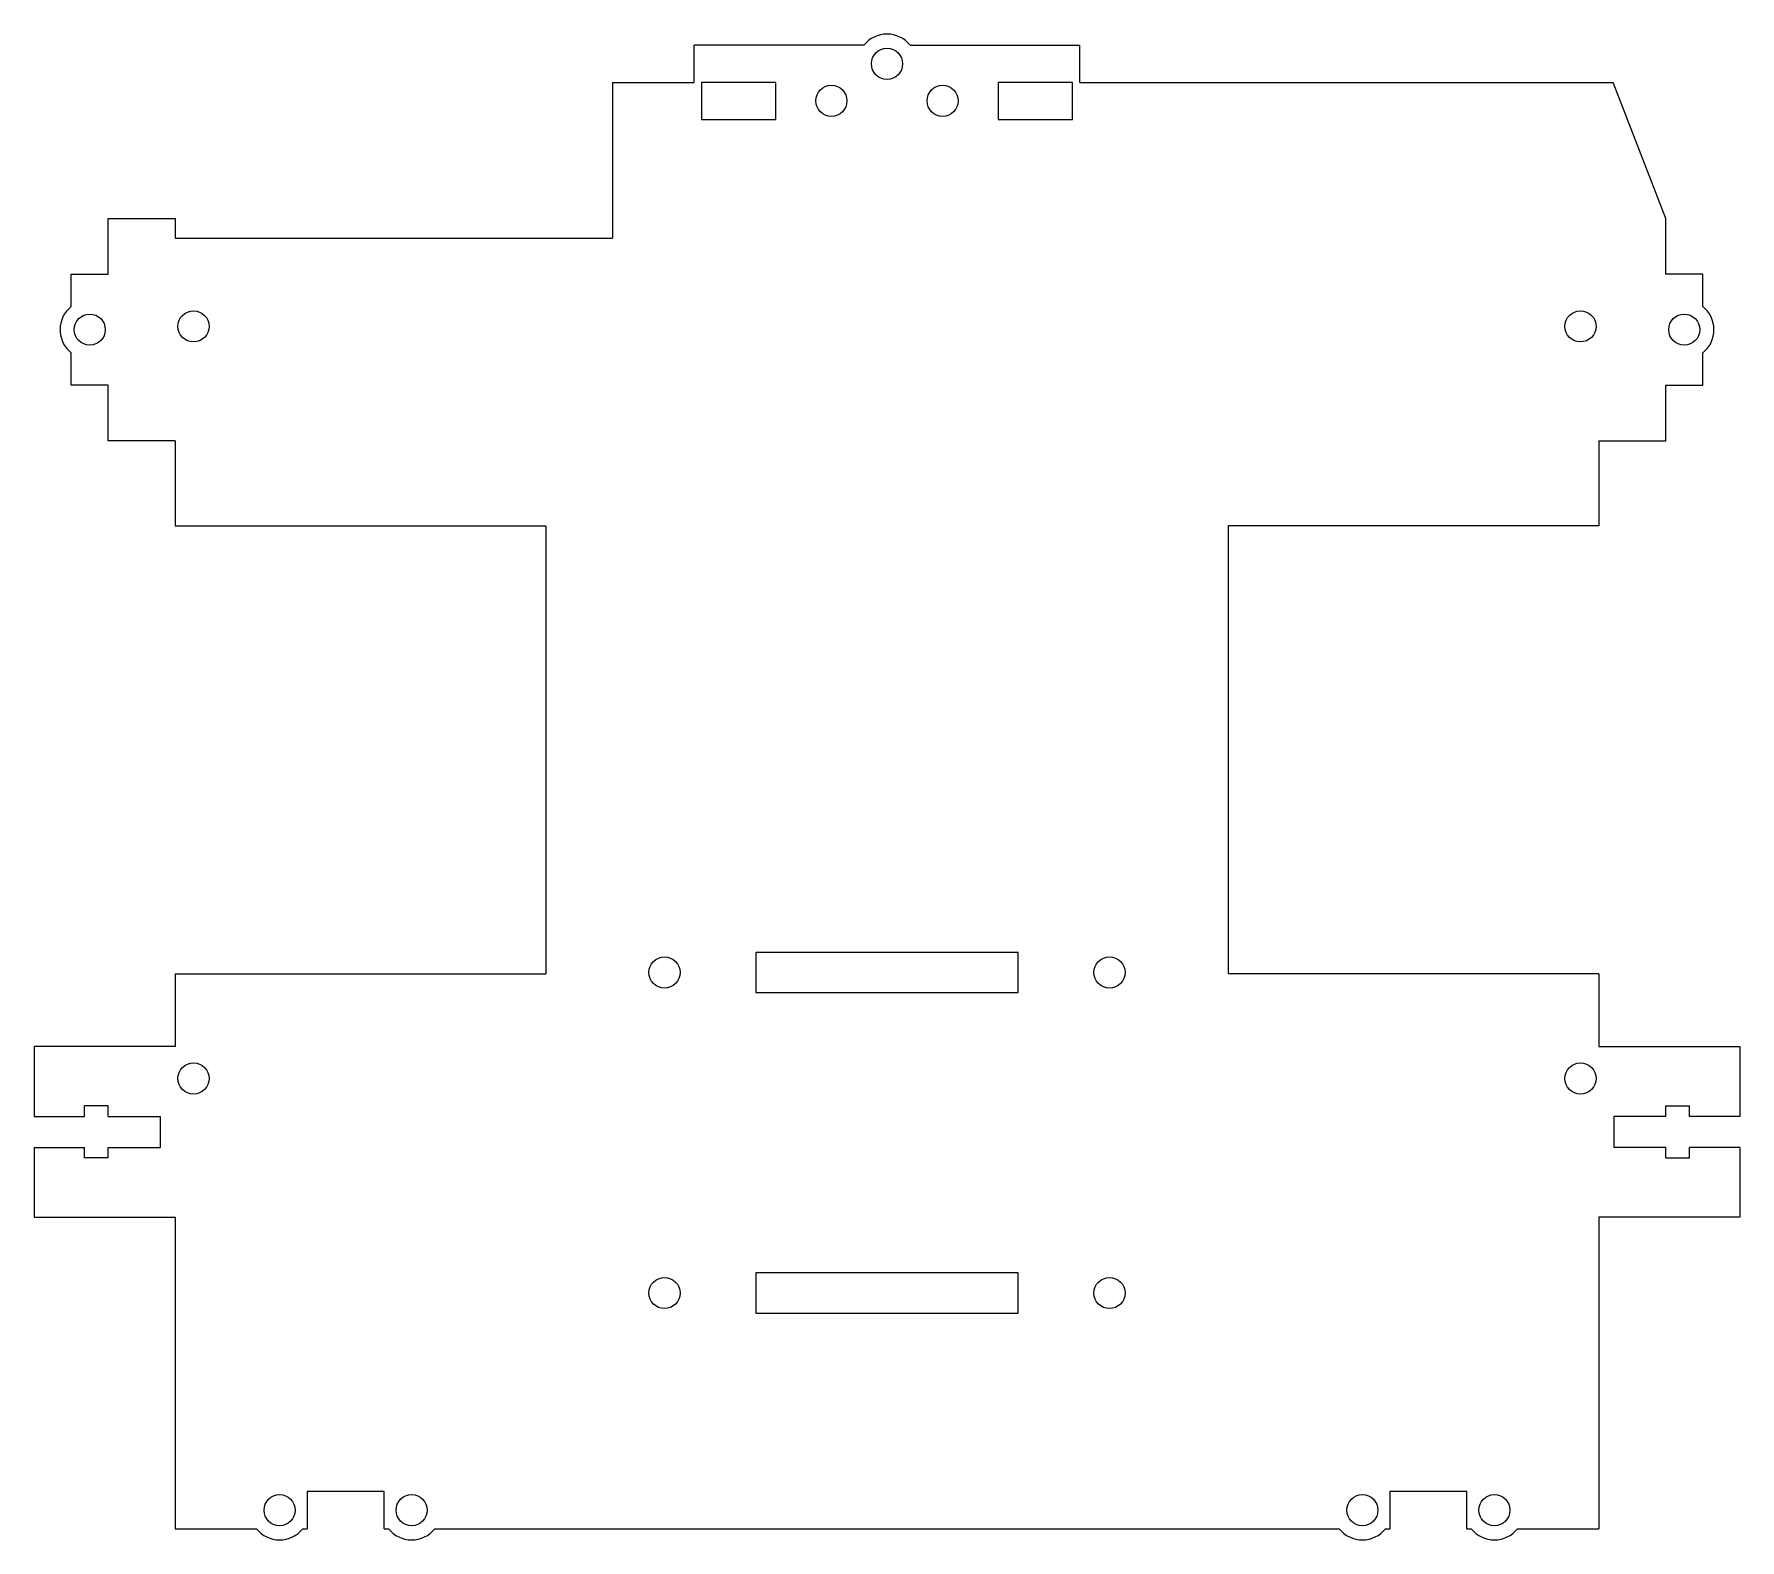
# Model space of a CAD drawing. Header units: millimetres. Extents: x -19 to 211, y -197 to 7.
import ezdxf

# ---------------------------------------------------------------- set-up
doc = ezdxf.new("R2010")
doc.units = ezdxf.units.MM

msp = doc.modelspace()

# ---------------------------------------------------------------- linework, layer by layer
at = {"color": 7, "linetype": 'Continuous', "lineweight": 25}
for p, q in [((92.88, 5), (70, 5)), ((70, 0), (70, 5)), ((99.12, 5), (122, 5)), ((122, 0), (122, 5)), ((59, 0), (70, 0)), ((59, 0), (59, -21)), ((71, 0), (71, -5)), ((81, 0), (71, 0)), ((81, -5), (81, 0)), ((111, 0), (111, -5)), ((121, 0), (111, 0)), ((121, -5), (121, 0)), ((122, 0), (193.93, 0)), ((201, -18.34), (193.93, 0)), ((71, -5), (81, -5)), ((111, -5), (121, -5)), ((-9, -18.34), (0, -18.34)), ((-9, -25.84), (-9, -18.34)), ((0, -18.34), (0, -21)), ((201, -25.84), (201, -18.34)), ((0, -21), (59, -21)), ((-14, -25.84), (-9, -25.84)), ((-14, -30.22), (-14, -25.84)), ((206, -25.84), (201, -25.84)), ((206, -30.22), (206, -25.84)), ((-14, -40.84), (-14, -36.46)), ((206, -40.84), (206, -36.46)), ((-9, -40.84), (-14, -40.84)), ((-9, -48.34), (-9, -40.84)), ((201, -48.34), (201, -40.84)), ((201, -40.84), (206, -40.84)), ((0, -48.34), (-9, -48.34)), ((0, -48.34), (0, -59.8)), ((192, -48.34), (192, -59.8)), ((192, -48.34), (201, -48.34)), ((0, -59.8), (50, -59.8)), ((50, -59.8), (50, -120.2)), ((142, -59.8), (142, -120.2)), ((192, -59.8), (142, -59.8)), ((78.3, -117.3), (78.3, -122.7)), ((113.7, -117.3), (78.3, -117.3)), ((113.7, -122.7), (113.7, -117.3)), ((0, -120.2), (50, -120.2)), ((0, -120.2), (0, -130)), ((192, -120.2), (142, -120.2)), ((192, -120.2), (192, -130)), ((78.3, -122.7), (113.7, -122.7)), ((0, -130), (-19, -130)), ((-19, -130), (-19, -139.4)), ((192, -130), (211, -130)), ((211, -130), (211, -139.4)), ((-19, -139.4), (-12.2, -139.4)), ((-12.2, -139.4), (-12.2, -138)), ((-9, -138), (-12.2, -138)), ((-9, -139.4), (-9, -138)), ((-9, -139.4), (-2, -139.4)), ((-2, -139.4), (-2, -143.6)), ((194, -139.4), (194, -143.6)), ((201, -139.4), (194, -139.4)), ((201, -139.4), (201, -138)), ((201, -138), (204.2, -138)), ((204.2, -139.4), (204.2, -138)), ((211, -139.4), (204.2, -139.4)), ((-19, -143.6), (-12.2, -143.6)), ((-19, -143.6), (-19, -153)), ((-12.2, -145), (-12.2, -143.6)), ((-9, -143.6), (-2, -143.6)), ((-9, -145), (-9, -143.6)), ((201, -143.6), (194, -143.6)), ((201, -145), (201, -143.6)), ((211, -143.6), (204.2, -143.6)), ((204.2, -145), (204.2, -143.6)), ((211, -143.6), (211, -153)), ((-9, -145), (-12.2, -145)), ((201, -145), (204.2, -145)), ((-19, -153), (0, -153)), ((0, -153), (0, -195)), ((192, -153), (192, -195)), ((211, -153), (192, -153)), ((78.3, -160.52), (78.3, -165.92)), ((113.7, -160.52), (78.3, -160.52)), ((113.7, -165.92), (113.7, -160.52)), ((78.3, -165.92), (113.7, -165.92)), ((17.8, -190), (17.8, -195)), ((28.2, -190), (17.8, -190)), ((28.2, -195), (28.2, -190)), ((163.8, -190), (163.8, -195)), ((174.2, -190), (163.8, -190)), ((174.2, -195), (174.2, -190)), ((0, -195), (10.98, -195)), ((17.22, -195), (17.8, -195)), ((28.2, -195), (28.78, -195)), ((35.02, -195), (156.98, -195)), ((163.22, -195), (163.8, -195)), ((174.2, -195), (174.78, -195)), ((181.02, -195), (192, -195))]:
    msp.add_line(p, q, dxfattribs=at)
for centre in [(96, 2.5), (88.5, -2.5), (103.5, -2.5), (-11.5, -33.34), (2.5, -32.9), (189.5, -32.9), (203.5, -33.34), (66, -120), (126, -120), (2.5, -134.3), (189.5, -134.3), (66, -163.22), (126, -163.22), (14.1, -192.5), (31.9, -192.5), (160.1, -192.5), (177.9, -192.5)]:
    msp.add_circle(centre, 2.1, dxfattribs=at)
for centre, start, end in [((96, 2.5), 38.6822, 141.3178), ((-11.5, -33.34), 128.6822, 231.3178), ((203.5, -33.34), 308.6822, 51.3178), ((14.1, -192.5), 218.6822, 321.3178), ((31.9, -192.5), 218.6822, 321.3178), ((160.1, -192.5), 218.6822, 321.3178), ((177.9, -192.5), 218.6822, 321.3178)]:
    msp.add_arc(centre, 4, start, end, dxfattribs=at)

doc.saveas('drawing.dxf')
